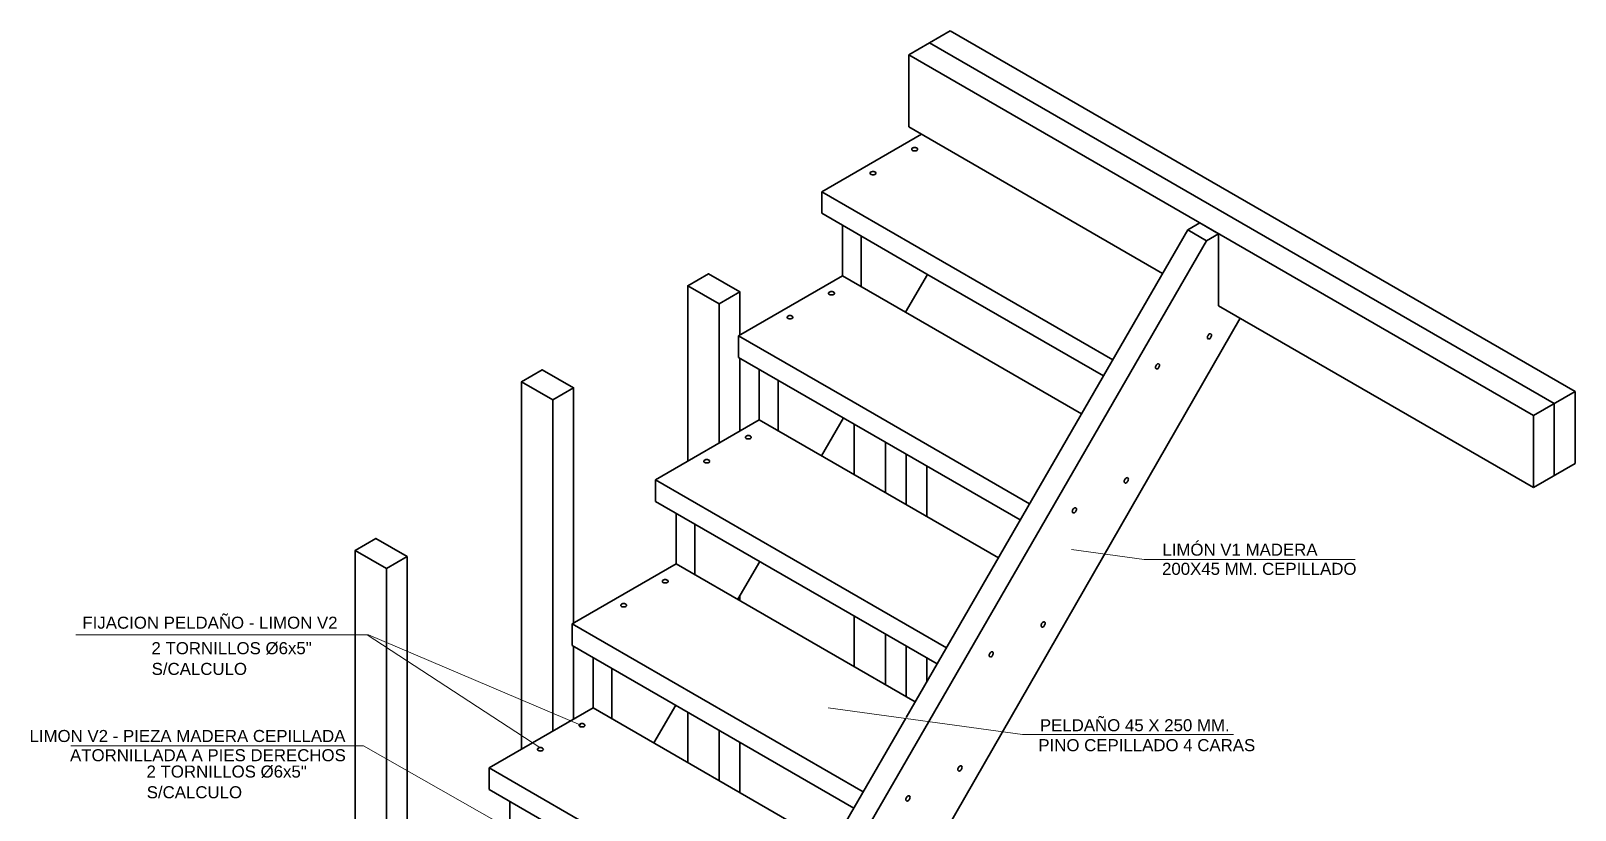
# Model space of a CAD drawing. Header units: metres. Extents: x -2 to 690, y -116 to 73.
# Drawn here: x 240.402 to 243.028, y 55.84 to 57.165 of the extents above; entities that cross this region are included whole.
import ezdxf

# ---------------------------------------------------------------- set-up
doc = ezdxf.new("R2010")
doc.units = ezdxf.units.M
doc.header["$LTSCALE"] = 5
doc.header["$MEASUREMENT"] = 0
for name, color, linetype, lineweight in [('A-ANNO-SYMB', 3, 'Continuous', 18), ('A-ANNO-TEXT', 3, 'Continuous', 18), ('A-ELEV-MBE1', 7, 'Continuous', 35)]:
    doc.layers.add(name, color=color, linetype=linetype, lineweight=lineweight)
doc.styles.get("Standard").update_dxf_attribs({"font": 'arial.ttf'})

msp = doc.modelspace()

# ---------------------------------------------------------------- linework, layer by layer
at = {"layer": 'A-ANNO-SYMB'}
msp.add_line((241.2677, 55.9459), (240.9742, 56.138), dxfattribs=at)
for points in [[(242.6546, 56.2657), (242.2958, 56.2657), (242.1722, 56.2829)], [(240.4789, 56.138), (240.9766, 56.138), (241.3377, 55.984)], [(242.4477, 55.9685), (242.0889, 55.9685), (241.7583, 56.0135)], [(240.4705, 55.9488), (240.9682, 55.9488), (241.2966, 55.7621)]]:
    msp.add_lwpolyline(points, dxfattribs=at)
at = {"layer": 'A-ELEV-MBE1'}
for p, q in [((241.8953, 57.1241), (241.966, 57.1649)), ((241.9307, 57.1445), (242.9931, 56.5311)), ((241.966, 57.1649), (243.0285, 56.5515)), ((241.8953, 57.1241), (242.9578, 56.5107)), ((241.8953, 57.0016), (241.8953, 57.1241)), ((241.7473, 56.8914), (241.9167, 56.9892)), ((241.8953, 57.0016), (242.327, 56.7524)), ((241.9004, 56.9637), (241.9006, 56.9645)), ((241.9006, 56.963), (241.9004, 56.9637)), ((241.9006, 56.9645), (241.9011, 56.9652)), ((241.9011, 56.9623), (241.9006, 56.963)), ((241.9011, 56.9652), (241.9019, 56.9658)), ((241.9019, 56.9617), (241.9011, 56.9623)), ((241.9019, 56.9658), (241.9029, 56.9662)), ((241.9029, 56.9612), (241.9019, 56.9617)), ((241.9029, 56.9662), (241.9041, 56.9665)), ((241.9041, 56.961), (241.9029, 56.9612)), ((241.9041, 56.9665), (241.9054, 56.9666)), ((241.9054, 56.9609), (241.9041, 56.961)), ((241.9054, 56.9666), (241.9067, 56.9665)), ((241.9067, 56.961), (241.9054, 56.9609)), ((241.9067, 56.9665), (241.9079, 56.9662)), ((241.9079, 56.9612), (241.9067, 56.961)), ((241.9079, 56.9662), (241.9089, 56.9658)), ((241.9089, 56.9617), (241.9079, 56.9612)), ((241.9089, 56.9658), (241.9097, 56.9652)), ((241.9097, 56.9623), (241.9089, 56.9617)), ((241.9097, 56.9652), (241.9102, 56.9645)), ((241.9102, 56.963), (241.9097, 56.9623)), ((241.9102, 56.9645), (241.9104, 56.9637)), ((241.9104, 56.9637), (241.9102, 56.963)), ((241.8297, 56.9229), (241.8298, 56.9237)), ((241.8298, 56.9222), (241.8297, 56.9229)), ((241.8298, 56.9237), (241.8303, 56.9244)), ((241.8303, 56.9215), (241.8298, 56.9222)), ((241.8303, 56.9244), (241.8311, 56.925)), ((241.8311, 56.9209), (241.8303, 56.9215)), ((241.8311, 56.925), (241.8322, 56.9254)), ((241.8322, 56.9204), (241.8311, 56.9209)), ((241.8322, 56.9254), (241.8334, 56.9257)), ((241.8334, 56.9201), (241.8322, 56.9204)), ((241.8334, 56.9257), (241.8347, 56.9258)), ((241.8347, 56.92), (241.8334, 56.9201)), ((241.8347, 56.9258), (241.836, 56.9257)), ((241.836, 56.9201), (241.8347, 56.92)), ((241.836, 56.9257), (241.8372, 56.9254)), ((241.8372, 56.9204), (241.836, 56.9201)), ((241.8372, 56.9254), (241.8382, 56.925)), ((241.8382, 56.9209), (241.8372, 56.9204)), ((241.8382, 56.925), (241.839, 56.9244)), ((241.839, 56.9215), (241.8382, 56.9209)), ((241.839, 56.9244), (241.8395, 56.9237)), ((241.8395, 56.9222), (241.839, 56.9215)), ((241.8395, 56.9237), (241.8397, 56.9229)), ((241.8397, 56.9229), (241.8395, 56.9222)), ((241.7473, 56.8914), (242.2423, 56.6056)), ((241.7473, 56.8914), (241.7473, 56.8547)), ((241.7473, 56.8547), (241.9262, 56.7514)), ((241.2898, 54.8825), (242.4016, 56.8081)), ((241.8145, 56.7302), (241.8145, 56.8159)), ((241.8909, 55.997), (242.3698, 56.8265)), ((242.3698, 56.8265), (242.4016, 56.8081)), ((242.4221, 56.6975), (242.4221, 56.82)), ((241.9262, 56.7514), (242.2264, 56.5781)), ((241.6059, 56.6465), (241.7827, 56.7485)), ((241.7827, 56.7485), (241.8898, 56.6867)), ((241.759, 56.7188), (241.7591, 56.7195)), ((241.7591, 56.718), (241.759, 56.7188)), ((241.7591, 56.7195), (241.7596, 56.7202)), ((241.7596, 56.7173), (241.7591, 56.718)), ((241.7596, 56.7202), (241.7604, 56.7208)), ((241.7604, 56.7168), (241.7596, 56.7173)), ((241.7604, 56.7208), (241.7615, 56.7213)), ((241.7615, 56.7163), (241.7604, 56.7168)), ((241.7615, 56.7213), (241.7627, 56.7216)), ((241.7627, 56.716), (241.7615, 56.7163)), ((241.7627, 56.7216), (241.764, 56.7217)), ((241.764, 56.7159), (241.7627, 56.716)), ((241.764, 56.7217), (241.7653, 56.7216)), ((241.7653, 56.716), (241.764, 56.7159)), ((241.7653, 56.7216), (241.7665, 56.7213)), ((241.7665, 56.7163), (241.7653, 56.716)), ((241.7665, 56.7213), (241.7675, 56.7208)), ((241.7675, 56.7168), (241.7665, 56.7163)), ((241.7675, 56.7208), (241.7683, 56.7202)), ((241.7683, 56.7173), (241.7675, 56.7168)), ((241.7683, 56.7202), (241.7688, 56.7195)), ((241.7688, 56.718), (241.7683, 56.7173)), ((241.7688, 56.7195), (241.769, 56.7188)), ((241.769, 56.7188), (241.7688, 56.718)), ((242.4221, 56.6975), (242.9578, 56.3882)), ((241.2898, 54.6414), (242.459, 56.6762)), ((241.6883, 56.678), (241.6884, 56.6787)), ((241.6884, 56.6772), (241.6883, 56.678)), ((241.6884, 56.6787), (241.6889, 56.6794)), ((241.6889, 56.6765), (241.6884, 56.6772)), ((241.6889, 56.6794), (241.6897, 56.68)), ((241.6897, 56.6759), (241.6889, 56.6765)), ((241.6897, 56.68), (241.6908, 56.6805)), ((241.6908, 56.6755), (241.6897, 56.6759)), ((241.6908, 56.6805), (241.692, 56.6808)), ((241.692, 56.6752), (241.6908, 56.6755)), ((241.692, 56.6808), (241.6933, 56.6809)), ((241.6933, 56.6751), (241.692, 56.6752)), ((241.6933, 56.6809), (241.6946, 56.6808)), ((241.6946, 56.6752), (241.6933, 56.6751)), ((241.6946, 56.6808), (241.6958, 56.6805)), ((241.6958, 56.6755), (241.6946, 56.6752)), ((241.6958, 56.6805), (241.6968, 56.68)), ((241.6968, 56.6759), (241.6958, 56.6755)), ((241.6968, 56.68), (241.6976, 56.6794)), ((241.6976, 56.6765), (241.6968, 56.6759)), ((241.6976, 56.6794), (241.6981, 56.6787)), ((241.6981, 56.6772), (241.6976, 56.6765)), ((241.6981, 56.6787), (241.6983, 56.678)), ((241.6983, 56.678), (241.6981, 56.6772)), ((241.8898, 56.6867), (242.1892, 56.5138)), ((241.6059, 56.6097), (241.6059, 56.6465)), ((241.6059, 56.6465), (241.8006, 56.534)), ((242.4031, 56.6434), (242.4033, 56.6445)), ((242.4033, 56.6445), (242.4036, 56.6457)), ((242.4036, 56.6457), (242.4042, 56.6469)), ((242.4042, 56.6469), (242.4049, 56.648)), ((242.4049, 56.648), (242.4058, 56.6489)), ((242.4058, 56.6489), (242.4067, 56.6495)), ((242.4067, 56.6495), (242.4076, 56.6499)), ((242.4076, 56.6499), (242.4084, 56.65)), ((242.4084, 56.65), (242.4092, 56.6498)), ((242.4092, 56.6498), (242.4097, 56.6493)), ((242.4097, 56.6452), (242.4092, 56.644)), ((242.4097, 56.6493), (242.4101, 56.6485)), ((242.4101, 56.6464), (242.4097, 56.6452)), ((242.4101, 56.6485), (242.4102, 56.6475)), ((242.4102, 56.6475), (242.4101, 56.6464)), ((242.4033, 56.6424), (242.4031, 56.6434)), ((242.4036, 56.6416), (242.4033, 56.6424)), ((242.4042, 56.6411), (242.4036, 56.6416)), ((242.4049, 56.6409), (242.4042, 56.6411)), ((242.4058, 56.641), (242.4049, 56.6409)), ((242.4067, 56.6414), (242.4058, 56.641)), ((242.4076, 56.642), (242.4067, 56.6414)), ((242.4084, 56.6429), (242.4076, 56.642)), ((242.4092, 56.644), (242.4084, 56.6429)), ((241.6059, 56.6097), (242.0849, 56.3331)), ((242.3148, 56.5924), (242.3149, 56.5935)), ((242.3149, 56.5914), (242.3148, 56.5924)), ((242.3149, 56.5935), (242.3152, 56.5947)), ((242.3152, 56.5947), (242.3158, 56.5959)), ((242.3158, 56.5959), (242.3165, 56.5969)), ((242.3165, 56.5969), (242.3174, 56.5978)), ((242.3174, 56.5978), (242.3183, 56.5985)), ((242.3183, 56.5985), (242.3192, 56.5989)), ((242.3192, 56.5989), (242.3201, 56.599)), ((242.3201, 56.5919), (242.3192, 56.591)), ((242.3201, 56.599), (242.3208, 56.5988)), ((242.3208, 56.593), (242.3201, 56.5919)), ((242.3208, 56.5988), (242.3214, 56.5982)), ((242.3214, 56.5941), (242.3208, 56.593)), ((242.3214, 56.5982), (242.3217, 56.5974)), ((242.3217, 56.5953), (242.3214, 56.5941)), ((242.3217, 56.5974), (242.3218, 56.5965)), ((242.3218, 56.5965), (242.3217, 56.5953)), ((241.6412, 56.5036), (241.6412, 56.5893)), ((242.3152, 56.5906), (242.3149, 56.5914)), ((242.3158, 56.5901), (242.3152, 56.5906)), ((242.3165, 56.5899), (242.3158, 56.5901)), ((242.3174, 56.5899), (242.3165, 56.5899)), ((242.3183, 56.5903), (242.3174, 56.5899)), ((242.3192, 56.591), (242.3183, 56.5903)), ((243.0285, 56.5515), (243.0285, 56.429)), ((241.8006, 56.534), (242.1009, 56.3607)), ((242.9931, 56.4086), (242.9931, 56.5311)), ((241.4645, 56.4015), (241.6412, 56.5036)), ((241.6412, 56.5036), (242.0478, 56.2688)), ((242.9578, 56.3882), (242.9578, 56.5107)), ((241.6175, 56.4738), (241.6177, 56.4746)), ((241.6177, 56.4731), (241.6175, 56.4738)), ((241.6177, 56.4746), (241.6182, 56.4753)), ((241.6182, 56.4724), (241.6177, 56.4731)), ((241.6182, 56.4753), (241.619, 56.4759)), ((241.619, 56.4718), (241.6182, 56.4724)), ((241.619, 56.4759), (241.62, 56.4763)), ((241.62, 56.4713), (241.619, 56.4718)), ((241.62, 56.4763), (241.6213, 56.4766)), ((241.6213, 56.4711), (241.62, 56.4713)), ((241.6213, 56.4766), (241.6225, 56.4767)), ((241.6225, 56.471), (241.6213, 56.4711)), ((241.6225, 56.4767), (241.6238, 56.4766)), ((241.6238, 56.4711), (241.6225, 56.471)), ((241.6238, 56.4766), (241.625, 56.4763)), ((241.625, 56.4713), (241.6238, 56.4711)), ((241.625, 56.4763), (241.6261, 56.4759)), ((241.6261, 56.4718), (241.625, 56.4713)), ((241.6261, 56.4759), (241.6269, 56.4753)), ((241.6269, 56.4724), (241.6261, 56.4718)), ((241.6269, 56.4753), (241.6274, 56.4746)), ((241.6274, 56.4731), (241.6269, 56.4724)), ((241.6274, 56.4746), (241.6275, 56.4738)), ((241.6275, 56.4738), (241.6274, 56.4731)), ((241.547, 56.4338), (241.5475, 56.4345)), ((241.5475, 56.4345), (241.5483, 56.4351)), ((241.5483, 56.4351), (241.5493, 56.4355)), ((241.5493, 56.4355), (241.5505, 56.4358)), ((241.5505, 56.4358), (241.5518, 56.4359)), ((241.5518, 56.4359), (241.5531, 56.4358)), ((241.5531, 56.4358), (241.5543, 56.4355)), ((241.5543, 56.4355), (241.5554, 56.4351)), ((241.5554, 56.4351), (241.5562, 56.4345)), ((241.5562, 56.4345), (241.5567, 56.4338)), ((241.5468, 56.433), (241.547, 56.4338)), ((241.547, 56.4323), (241.5468, 56.433)), ((241.5475, 56.4316), (241.547, 56.4323)), ((241.5483, 56.431), (241.5475, 56.4316)), ((241.5493, 56.4305), (241.5483, 56.431)), ((241.5505, 56.4302), (241.5493, 56.4305)), ((241.5518, 56.4301), (241.5505, 56.4302)), ((241.5531, 56.4302), (241.5518, 56.4301)), ((241.5543, 56.4305), (241.5531, 56.4302)), ((241.5543, 56.4305), (241.5554, 56.431)), ((241.5562, 56.4316), (241.5554, 56.431)), ((241.5567, 56.4323), (241.5562, 56.4316)), ((241.5567, 56.4338), (241.5568, 56.433)), ((241.5568, 56.433), (241.5567, 56.4323)), ((241.4645, 56.4015), (241.9594, 56.1157)), ((241.4645, 56.3648), (241.4645, 56.4015)), ((242.2617, 56.3985), (242.2618, 56.3996)), ((242.2618, 56.3975), (242.2617, 56.3985)), ((242.2618, 56.3996), (242.2622, 56.4008)), ((242.2622, 56.3967), (242.2618, 56.3975)), ((242.2622, 56.4008), (242.2628, 56.4019)), ((242.2628, 56.3962), (242.2622, 56.3967)), ((242.2628, 56.4019), (242.2635, 56.403)), ((242.2635, 56.3959), (242.2628, 56.3962)), ((242.2635, 56.403), (242.2643, 56.4039)), ((242.2643, 56.396), (242.2635, 56.3959)), ((242.2643, 56.4039), (242.2653, 56.4046)), ((242.2653, 56.3964), (242.2643, 56.396)), ((242.2653, 56.4046), (242.2662, 56.405)), ((242.2662, 56.3971), (242.2653, 56.3964)), ((242.2662, 56.405), (242.267, 56.4051)), ((242.267, 56.398), (242.2662, 56.3971)), ((242.267, 56.4051), (242.2678, 56.4048)), ((242.2678, 56.3991), (242.267, 56.398)), ((242.2678, 56.4048), (242.2683, 56.4043)), ((242.2683, 56.4002), (242.2678, 56.3991)), ((242.2683, 56.4043), (242.2687, 56.4035)), ((242.2687, 56.4014), (242.2683, 56.4002)), ((242.2687, 56.4035), (242.2688, 56.4025)), ((242.2688, 56.4025), (242.2687, 56.4014)), ((241.4645, 56.3648), (241.9435, 56.0882)), ((241.4998, 56.2586), (241.4998, 56.3444)), ((242.1733, 56.3474), (242.1735, 56.3486)), ((242.1735, 56.3464), (242.1733, 56.3474)), ((242.1735, 56.3486), (242.1738, 56.3497)), ((242.1738, 56.3457), (242.1735, 56.3464)), ((242.1738, 56.3497), (242.1744, 56.3509)), ((242.1744, 56.3451), (242.1738, 56.3457)), ((242.1744, 56.3509), (242.1751, 56.352)), ((242.1751, 56.3449), (242.1744, 56.3451)), ((242.1751, 56.352), (242.176, 56.3529)), ((242.176, 56.345), (242.1751, 56.3449)), ((242.176, 56.3529), (242.1769, 56.3536)), ((242.1769, 56.3454), (242.176, 56.345)), ((242.1769, 56.3536), (242.1778, 56.3539)), ((242.1778, 56.3461), (242.1769, 56.3454)), ((242.1778, 56.3539), (242.1786, 56.354)), ((242.1786, 56.347), (242.1778, 56.3461)), ((242.1786, 56.354), (242.1794, 56.3538)), ((242.1794, 56.348), (242.1786, 56.347)), ((242.1794, 56.3538), (242.1799, 56.3533)), ((242.1799, 56.3492), (242.1794, 56.348)), ((242.1799, 56.3533), (242.1803, 56.3525)), ((242.1803, 56.3504), (242.1799, 56.3492)), ((242.1803, 56.3525), (242.1804, 56.3515)), ((242.1804, 56.3515), (242.1803, 56.3504)), ((241.323, 56.1566), (241.4998, 56.2586)), ((241.4998, 56.2586), (241.9064, 56.0239)), ((241.4761, 56.2289), (241.4763, 56.2296)), ((241.4763, 56.2281), (241.4761, 56.2289)), ((241.4763, 56.2296), (241.4768, 56.2303)), ((241.4768, 56.2274), (241.4763, 56.2281)), ((241.4768, 56.2303), (241.4776, 56.2309)), ((241.4776, 56.2269), (241.4768, 56.2274)), ((241.4776, 56.2309), (241.4786, 56.2314)), ((241.4786, 56.2264), (241.4776, 56.2269)), ((241.4786, 56.2314), (241.4798, 56.2317)), ((241.4798, 56.2261), (241.4786, 56.2264)), ((241.4798, 56.2317), (241.4811, 56.2318)), ((241.4811, 56.226), (241.4798, 56.2261)), ((241.4811, 56.2318), (241.4824, 56.2317)), ((241.4824, 56.2261), (241.4811, 56.226)), ((241.4824, 56.2317), (241.4836, 56.2314)), ((241.4836, 56.2264), (241.4824, 56.2261)), ((241.4836, 56.2314), (241.4847, 56.2309)), ((241.4847, 56.2269), (241.4836, 56.2264)), ((241.4847, 56.2309), (241.4855, 56.2303)), ((241.4855, 56.2274), (241.4847, 56.2269)), ((241.4855, 56.2303), (241.486, 56.2296)), ((241.486, 56.2281), (241.4855, 56.2274)), ((241.486, 56.2296), (241.4861, 56.2289)), ((241.4861, 56.2289), (241.486, 56.2281)), ((241.4054, 56.1881), (241.4056, 56.1888)), ((241.4056, 56.1873), (241.4054, 56.1881)), ((241.4056, 56.1888), (241.4061, 56.1895)), ((241.4061, 56.1866), (241.4056, 56.1873)), ((241.4061, 56.1895), (241.4069, 56.1901)), ((241.4069, 56.186), (241.4061, 56.1866)), ((241.4069, 56.1901), (241.4079, 56.1906)), ((241.4079, 56.1856), (241.4069, 56.186)), ((241.4079, 56.1906), (241.4091, 56.1909)), ((241.4091, 56.1853), (241.4079, 56.1856)), ((241.4091, 56.1909), (241.4104, 56.191)), ((241.4104, 56.1852), (241.4091, 56.1853)), ((241.4104, 56.191), (241.4117, 56.1909)), ((241.4117, 56.1853), (241.4104, 56.1852)), ((241.4117, 56.1909), (241.4129, 56.1906)), ((241.4129, 56.1856), (241.4117, 56.1853)), ((241.4129, 56.1906), (241.414, 56.1901)), ((241.414, 56.186), (241.4129, 56.1856)), ((241.414, 56.1901), (241.4147, 56.1895)), ((241.4147, 56.1866), (241.414, 56.186)), ((241.4147, 56.1895), (241.4152, 56.1888)), ((241.4152, 56.1873), (241.4147, 56.1866)), ((241.4152, 56.1888), (241.4154, 56.1881)), ((241.4154, 56.1881), (241.4152, 56.1873)), ((241.323, 56.1566), (241.818, 55.8708)), ((241.323, 56.1566), (241.323, 56.1198)), ((242.1203, 56.1535), (242.1204, 56.1546)), ((242.1204, 56.1525), (242.1203, 56.1535)), ((242.1204, 56.1546), (242.1208, 56.1558)), ((242.1208, 56.1517), (242.1204, 56.1525)), ((242.1208, 56.1558), (242.1213, 56.157)), ((242.1213, 56.1512), (242.1208, 56.1517)), ((242.1213, 56.157), (242.1221, 56.1581)), ((242.1221, 56.151), (242.1213, 56.1512)), ((242.1221, 56.1581), (242.1229, 56.159)), ((242.1229, 56.1511), (242.1221, 56.151)), ((242.1229, 56.159), (242.1238, 56.1596)), ((242.1238, 56.1515), (242.1229, 56.1511)), ((242.1238, 56.1596), (242.1248, 56.16)), ((242.1248, 56.1521), (242.1238, 56.1515)), ((242.1248, 56.16), (242.1256, 56.1601)), ((242.1256, 56.153), (242.1248, 56.1521)), ((242.1256, 56.1601), (242.1263, 56.1599)), ((242.1263, 56.1541), (242.1256, 56.153)), ((242.1263, 56.1599), (242.1269, 56.1594)), ((242.1269, 56.1553), (242.1263, 56.1541)), ((242.1269, 56.1594), (242.1273, 56.1586)), ((242.1273, 56.1565), (242.1269, 56.1553)), ((242.1273, 56.1586), (242.1274, 56.1576)), ((242.1274, 56.1576), (242.1273, 56.1565)), ((241.323, 56.1198), (241.8021, 55.8432)), ((241.3584, 56.0137), (241.3584, 56.0994)), ((242.0319, 56.1025), (242.032, 56.1036)), ((242.032, 56.1015), (242.0319, 56.1025)), ((242.032, 56.1036), (242.0324, 56.1048)), ((242.0324, 56.1007), (242.032, 56.1015)), ((242.0324, 56.1048), (242.033, 56.106)), ((242.033, 56.1002), (242.0324, 56.1007)), ((242.033, 56.106), (242.0337, 56.107)), ((242.0337, 56.1), (242.033, 56.1002)), ((242.0337, 56.107), (242.0345, 56.1079)), ((242.0345, 56.1001), (242.0337, 56.1)), ((242.0345, 56.1079), (242.0355, 56.1086)), ((242.0355, 56.1004), (242.0345, 56.1001)), ((242.0355, 56.1086), (242.0364, 56.109)), ((242.0364, 56.1011), (242.0355, 56.1004)), ((242.0364, 56.109), (242.0372, 56.1091)), ((242.0372, 56.102), (242.0364, 56.1011)), ((242.0372, 56.1091), (242.038, 56.1089)), ((242.038, 56.1031), (242.0372, 56.102)), ((242.038, 56.1089), (242.0385, 56.1083)), ((242.0385, 56.1042), (242.038, 56.1031)), ((242.0385, 56.1083), (242.0389, 56.1076)), ((242.0389, 56.1054), (242.0385, 56.1042)), ((242.0389, 56.1076), (242.039, 56.1066)), ((242.039, 56.1066), (242.0389, 56.1054)), ((241.1816, 55.9116), (241.3584, 56.0137)), ((241.3584, 56.0137), (241.765, 55.7789)), ((241.3347, 55.9839), (241.3349, 55.9847)), ((241.3349, 55.9832), (241.3347, 55.9839)), ((241.3349, 55.9847), (241.3354, 55.9854)), ((241.3354, 55.9825), (241.3349, 55.9832)), ((241.3354, 55.9854), (241.3362, 55.986)), ((241.3362, 55.9819), (241.3354, 55.9825)), ((241.3362, 55.986), (241.3372, 55.9864)), ((241.3372, 55.9814), (241.3362, 55.9819)), ((241.3372, 55.9864), (241.3384, 55.9867)), ((241.3384, 55.9812), (241.3372, 55.9814)), ((241.3384, 55.9867), (241.3397, 55.9868)), ((241.3397, 55.9811), (241.3384, 55.9812)), ((241.3397, 55.9868), (241.341, 55.9867)), ((241.341, 55.9812), (241.3397, 55.9811)), ((241.341, 55.9867), (241.3422, 55.9864)), ((241.3422, 55.9814), (241.341, 55.9812)), ((241.3422, 55.9864), (241.3432, 55.986)), ((241.3432, 55.9819), (241.3422, 55.9814)), ((241.3432, 55.986), (241.344, 55.9854)), ((241.344, 55.9825), (241.3432, 55.9819)), ((241.344, 55.9854), (241.3445, 55.9847)), ((241.3445, 55.9832), (241.344, 55.9825)), ((241.3445, 55.9847), (241.3447, 55.9839)), ((241.3447, 55.9839), (241.3445, 55.9832)), ((241.264, 55.9431), (241.2642, 55.9439)), ((241.2642, 55.9424), (241.264, 55.9431)), ((241.2642, 55.9439), (241.2647, 55.9446)), ((241.2647, 55.9417), (241.2642, 55.9424)), ((241.2647, 55.9446), (241.2655, 55.9452)), ((241.2655, 55.9411), (241.2647, 55.9417)), ((241.2655, 55.9452), (241.2665, 55.9456)), ((241.2665, 55.9406), (241.2655, 55.9411)), ((241.2665, 55.9456), (241.2677, 55.9459)), ((241.2677, 55.9403), (241.2665, 55.9406)), ((241.2677, 55.9459), (241.269, 55.946)), ((241.269, 55.9402), (241.2677, 55.9403)), ((241.269, 55.946), (241.2703, 55.9459)), ((241.2703, 55.9403), (241.269, 55.9402)), ((241.2703, 55.9459), (241.2715, 55.9456)), ((241.2715, 55.9406), (241.2703, 55.9403)), ((241.2715, 55.9456), (241.2725, 55.9452)), ((241.2715, 55.9406), (241.2725, 55.9411)), ((241.2725, 55.9452), (241.2733, 55.9446)), ((241.2733, 55.9417), (241.2725, 55.9411)), ((241.2733, 55.9446), (241.2738, 55.9439)), ((241.2738, 55.9424), (241.2733, 55.9417)), ((241.2738, 55.9439), (241.274, 55.9431)), ((241.274, 55.9431), (241.2738, 55.9424)), ((241.1816, 55.9116), (241.1816, 55.8749)), ((241.1816, 55.9116), (241.6766, 55.6259)), ((241.9789, 55.9086), (241.979, 55.9097)), ((241.979, 55.9097), (241.9794, 55.9109)), ((241.9794, 55.9109), (241.9799, 55.912)), ((241.9799, 55.912), (241.9806, 55.9131)), ((241.9806, 55.9131), (241.9815, 55.914)), ((241.9815, 55.914), (241.9824, 55.9147)), ((241.9824, 55.9147), (241.9833, 55.9151)), ((241.9833, 55.9151), (241.9842, 55.9152)), ((241.9842, 55.9152), (241.9849, 55.9149)), ((241.9849, 55.9092), (241.9842, 55.9081)), ((241.9849, 55.9149), (241.9855, 55.9144)), ((241.9855, 55.9103), (241.9849, 55.9092)), ((241.9855, 55.9144), (241.9858, 55.9136)), ((241.9858, 55.9115), (241.9855, 55.9103)), ((241.9858, 55.9136), (241.986, 55.9126)), ((241.986, 55.9126), (241.9858, 55.9115)), ((241.979, 55.9076), (241.9789, 55.9086)), ((241.9794, 55.9068), (241.979, 55.9076)), ((241.9799, 55.9063), (241.9794, 55.9068)), ((241.9806, 55.906), (241.9799, 55.9063)), ((241.9815, 55.9061), (241.9806, 55.906)), ((241.9824, 55.9065), (241.9815, 55.9061)), ((241.9833, 55.9072), (241.9824, 55.9065)), ((241.9842, 55.9081), (241.9833, 55.9072)), ((241.1816, 55.8749), (241.3248, 55.7922)), ((241.8905, 55.8575), (241.8906, 55.8587)), ((241.8906, 55.8565), (241.8905, 55.8575)), ((241.8906, 55.8587), (241.891, 55.8598)), ((241.8906, 55.8565), (241.891, 55.8558)), ((241.891, 55.8598), (241.8915, 55.861)), ((241.8915, 55.861), (241.8923, 55.8621)), ((241.8923, 55.8621), (241.8931, 55.863)), ((241.8931, 55.863), (241.894, 55.8637)), ((241.894, 55.8637), (241.8949, 55.864)), ((241.8949, 55.864), (241.8958, 55.8641)), ((241.8958, 55.8571), (241.8949, 55.8562)), ((241.8958, 55.8641), (241.8965, 55.8639)), ((241.8965, 55.8581), (241.8958, 55.8571)), ((241.8965, 55.8639), (241.8971, 55.8634)), ((241.8971, 55.8593), (241.8965, 55.8581)), ((241.8971, 55.8634), (241.8974, 55.8626)), ((241.8974, 55.8605), (241.8971, 55.8593)), ((241.8974, 55.8626), (241.8976, 55.8616)), ((241.8976, 55.8616), (241.8974, 55.8605)), ((241.217, 55.7687), (241.217, 55.8545)), ((241.8915, 55.8552), (241.891, 55.8558)), ((241.8923, 55.855), (241.8915, 55.8552)), ((241.8931, 55.8551), (241.8923, 55.855)), ((241.894, 55.8555), (241.8931, 55.8551)), ((241.8949, 55.8562), (241.894, 55.8555))]:
    msp.add_line(p, q, dxfattribs=at)
for points in [[(241.7827, 56.7485), (241.7827, 56.8343)], [(242.3698, 56.8265), (242.3903, 56.8383), (242.4221, 56.82)], [(242.4016, 56.8081), (242.4221, 56.82)], [(241.5196, 56.7314), (241.555, 56.7518), (241.608, 56.7212), (241.608, 56.6477)], [(241.8898, 56.6867), (241.9273, 56.7508)], [(241.9262, 56.749), (241.9273, 56.7508)], [(241.5727, 56.464), (241.5727, 56.7008), (241.5196, 56.7314), (241.5196, 56.4334)], [(241.5727, 56.7008), (241.608, 56.7212)], [(241.8909, 56.6861), (241.8898, 56.6867)], [(241.608, 56.6085), (241.608, 56.4844)], [(241.3252, 56.1553), (241.3252, 56.5579), (241.2721, 56.5885), (241.2368, 56.5681)], [(241.2898, 55.9741), (241.2898, 56.5375), (241.2368, 56.5681), (241.2368, 55.9435)], [(241.6731, 56.4852), (241.6731, 56.5709)], [(241.2898, 56.5375), (241.3252, 56.5579)], [(242.9578, 56.5107), (243.0285, 56.5515)], [(241.7471, 56.4424), (241.7846, 56.5066)], [(241.8025, 56.4105), (241.8025, 56.4962)], [(241.8555, 56.4656), (241.8555, 56.3799)], [(241.8909, 56.3595), (241.8909, 56.4452)], [(241.9262, 56.3391), (241.9262, 56.4248)], [(242.9578, 56.3882), (243.0285, 56.429)], [(241.5316, 56.2403), (241.5316, 56.326)], [(240.9539, 55.4536), (240.9539, 55.4536), (240.9539, 56.2814), (241.007, 56.2508), (241.007, 55.4842)], [(241.0423, 55.6679), (241.0423, 56.2712)], [(241.6045, 56.1982), (241.6419, 56.2623)], [(241.608, 56.2042), (241.608, 56.1962)], [(241.8025, 56.0839), (241.8025, 56.1696)], [(241.8555, 56.139), (241.8555, 56.0533)], [(241.3252, 55.9945), (241.3252, 56.1186)], [(241.8909, 56.0329), (241.8909, 56.1186)], [(241.9262, 56.0582), (241.9262, 56.0982)], [(241.3902, 55.9953), (241.3902, 56.081)], [(241.4618, 55.954), (241.4993, 56.0181)], [(241.5196, 56.0063), (241.5196, 55.9206)], [(241.8025, 55.8439), (241.8905, 55.9963)], [(241.5727, 55.89), (241.5727, 55.9757)], [(241.608, 55.9553), (241.608, 55.8696)], [(241.7141, 55.6908), (241.8025, 55.8439)]]:
    msp.add_lwpolyline(points, dxfattribs=at)
for points in [[(241.0423, 56.2712), (240.9893, 56.3018), (240.9539, 56.2814), (241.007, 56.2508)], [(241.5727, 56.3023), (241.5727, 56.3023)]]:
    msp.add_lwpolyline(points, close=True, dxfattribs=at)

# ---------------------------------------------------------------- texts
at = {"layer": 'A-ANNO-TEXT', "char_height": 0.02048}
for s, insert, attachment_point in [('{\\fArial|b0|i0|c0|p34;LIMÓN V1 MADERA }', (242.3266, 56.2825), 4), ('\\A1;{\\fArial|b0|i0|c0|p34;200X45 MM. CEPILLADO}', (242.326, 56.2499), 4), ('\\A1;{\\fArial|b0|i0|c0|p34;FIJACION PELDAÑO - LIMON V2}', (240.49, 56.1583), 4), ('\\A1;{\\fArial|b0|i0|c0|p34;2 TORNILLOS %%C6x5"}', (240.6075, 56.1147), 4), ('\\A1;{\\fArial|b0|i0|c0|p34;S/CALCULO}', (240.6078, 56.0797), 4), ('\\A1;{\\fArial|b0|i0|c0|p34;PELDAÑO 45 X 250 MM.}', (242.1183, 55.9839), 4), ('\\A1;{\\fArial|b0|i0|c0|p34;LIMON V2 - PIEZA MADERA CEPILLADA}', (240.9374, 55.9656), 6), ('\\A1;{\\fArial|b0|i0|c0|p34;ATORNILLADA A PIES DERECHOS}', (240.938, 55.9329), 6), ('\\A1;{\\fArial|b0|i0|c0|p34;PINO CEPILLADO 4 CARAS}', (242.1157, 55.95), 4), ('\\A1;{\\fArial|b0|i0|c0|p34;2 TORNILLOS %%C6x5"}', (240.5991, 55.9049), 4), ('\\A1;{\\fArial|b0|i0|c0|p34;S/CALCULO}', (240.5994, 55.8699), 4)]:
    msp.add_mtext(s, dxfattribs=dict(at, insert=insert, attachment_point=attachment_point))

doc.saveas('drawing.dxf')
